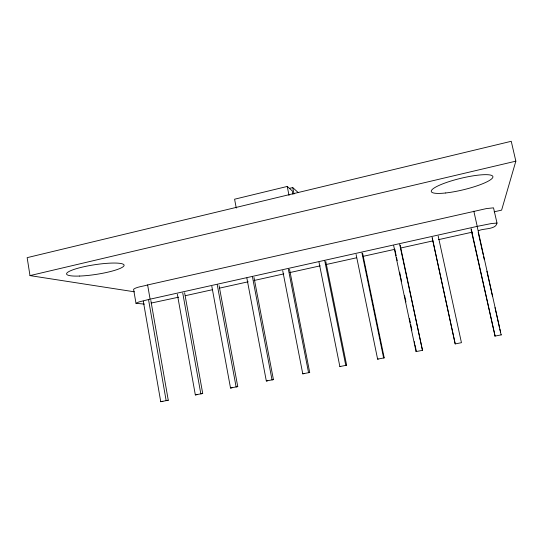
<?xml version="1.0" encoding="UTF-8"?>
<svg xmlns="http://www.w3.org/2000/svg" width="543" height="543" viewBox="0 0 543 543"><rect width="100%" height="100%" fill="white"/><g stroke="black" fill="none" stroke-linecap="round" stroke-linejoin="round"><path stroke-width="0.81" d="M144.357 304.1L135.994 303.313L133.571 289.27C136.51 286.867 143.359 286.31 147.621 284.953L486.385 208.593L493.519 207.833L497.008 223.064C495.908 229.845 483.27 228.121 478.363 230.809M134.413 291.808L29.987 275.606L27.15 257.654L511.248 141.295L515.85 161.162L501.61 210.134L494.171 211.811M292.901 194.204L292.249 190.892L287.247 186.446L234.59 199.213L236.266 208.057M289.467 188.36L292.725 187.573L298.202 192.561M29.987 275.606L515.85 161.162M497.008 223.064L491.347 223.553L477.229 226.37L148.578 299.512L138.899 301.956L135.994 303.313M178.681 297.177L151.164 303.069M185.306 295.711L212.618 289.663M219.236 288.197L248.205 281.783M254.002 280.5L283.792 273.903M289.589 272.62L320.214 265.839M326.004 264.556L356.629 257.776M363.247 256.31L394.7 249.346M400.496 248.063L432.771 240.916M438.568 239.633L472.498 232.112M471.1 229.635L495.087 336.076L471.107 228.535M501.135 334.895L477.27 226.92M143.291 301.141L160.742 401.705L168.262 400.239L150.839 300.496M177.337 294.191L195.331 394.917L202.709 393.471L184.606 292.745M211.818 286.276L230.517 388.014L237.753 386.596L219.1 285.706M246.848 277.989L266.321 380.982L273.414 379.598L253.995 277.453M282.706 270.638L302.763 373.828L309.7 372.471L289.541 269.314M318.979 262.072L339.864 366.545L346.638 365.222L325.82 261.624M356.106 254.477L377.616 359.14L384.213 357.844L362.615 253.242M393.675 245.626L416.053 351.592L422.481 350.337L400.191 245.266M432.106 237.454L455.204 343.909L461.448 342.687L438.208 236.096M494.836 336.131L501.433 334.834M266.321 380.982L267.753 380.704M273.414 379.598L272.016 379.862L252.441 276.747M302.763 373.828L303.944 373.604M309.7 372.471L308.567 372.695L288.34 269.131M195.331 394.917L197.245 394.544M202.709 393.471L200.829 393.838L182.733 292.989M230.517 388.014L232.194 387.688M237.753 386.596L236.11 386.915L217.261 284.817M160.742 401.705L162.886 401.291M168.262 400.239L166.151 400.646L148.592 299.96M346.638 365.222L345.769 365.391L324.762 260.789M339.864 366.545L340.773 366.369M377.616 359.14L378.254 359.018M384.213 357.844L383.623 357.959L361.943 252.929M416.053 351.592L416.413 351.525L415.015 344.914M422.481 350.337L399.668 244.296M455.204 343.909L432.262 237.895M473.822 211.152L477.229 226.37M478.193 232.397L483.189 254.715M483.562 256.371L484.302 259.676M486.888 271.249L491.334 291.089M491.7 292.738L492.44 296.044M495.033 307.616L499.472 327.456M499.845 329.106L500.585 332.418M394.768 249.061L396.159 255.672M396.512 257.328L397.211 260.633M399.655 272.199L400.524 276.333M400.877 277.982L401.576 281.288M404.542 295.338L405.94 301.949M409.429 318.476L410.304 322.603M410.651 324.259L411.872 330.042M414.316 341.608L414.662 343.264M292.725 187.573L293.994 193.987M287.247 186.446L289.012 195.392M147.621 284.953L150.099 299.173M79.678 276.048A29.098 4.887 -8.7 0 0 124.062 265.581A29.098 4.887 -8.7 0 0 82.237 267.122A29.098 4.887 -8.7 0 0 79.678 276.048M445.715 192.969A31.677 5.864 -13.6 0 0 492.901 177.093A31.677 5.864 -13.6 0 0 447.676 182.075A31.677 5.864 -13.6 0 0 445.715 192.969"/></g></svg>
